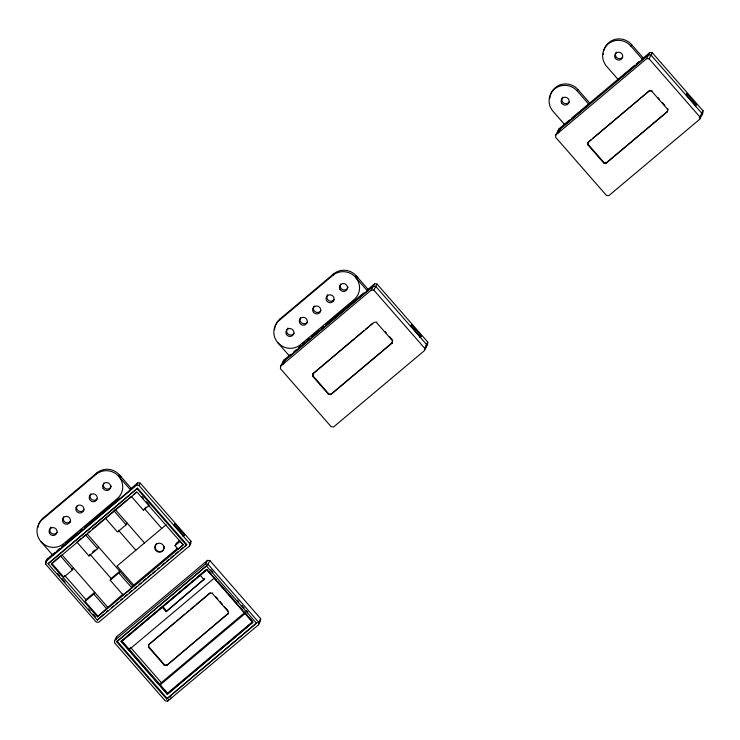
<?xml version="1.0" encoding="UTF-8"?>
<svg xmlns="http://www.w3.org/2000/svg" width="740" height="740" viewBox="0 0 740 740"><rect width="100%" height="100%" fill="white"/><g stroke="black" fill="none" stroke-linecap="round" stroke-linejoin="round"><path stroke-width="1.11" d="M120.99 476.958A16.178 15.734 27.4 0 0 96.783 472.962L43.216 517.982L42.476 519.406A16.178 15.734 27.4 0 0 40.987 541.708L52.725 555.139L130.481 489.797L131.221 488.372L137.76 482.868L140.193 483.081L190.939 541.162L190.772 543.548L189.542 545.935L98.698 622.285L96.265 622.072L45.529 563.991L45.686 561.605L46.925 559.218L55.232 552.225M46.814 560.809L46.925 559.218M114.709 640.415L114.543 642.801L165.288 700.882L167.721 701.095L258.556 624.754L260.48 621.045L260.637 618.649L209.901 560.578L207.468 560.365L116.633 636.705L114.709 640.415L205.544 564.074L207.468 560.365M116.467 639.092L116.633 636.705M166.704 665.436L228.216 613.469L166.704 665.436L164.271 665.223L148.481 647.149L148.648 644.762L175.149 622.22M148.481 647.149L148.888 644.281M189.542 545.935L189.699 543.548L190.939 541.162M227.976 613.941L228.383 611.074M258.556 624.754L258.723 622.359L260.637 618.649M289.553 356.097L290.293 354.673L283.753 360.177L280.589 366.272L280.432 368.659L331.178 426.74L333.601 426.952L424.446 350.603L427.6 344.507L427.766 342.121L377.021 284.04L374.588 283.827L368.048 289.331L367.308 290.755L289.553 356.097L277.815 342.666A16.178 15.734 27.4 0 1 279.304 320.364L280.044 318.94L333.611 273.92A16.178 15.734 27.4 0 1 357.818 277.916M283.587 362.563L283.753 360.177M392.182 343.027L392.589 340.169L392.182 343.027L330.919 394.522L328.486 394.309L312.687 376.235L312.854 373.848L354.238 338.8M312.687 376.235L313.094 373.367M424.446 350.603L424.603 348.216L427.766 342.121M426.37 346.894L426.527 344.507L375.781 286.426L373.349 286.214L282.514 362.563M569.569 119.954L558.987 128.853L555.823 134.948L555.666 137.335L606.412 195.416L608.844 195.628L699.679 119.288L702.843 113.183L703 110.797L652.255 52.716L649.822 52.503L641.552 59.459M558.885 130.444L558.987 128.853M667.415 111.703L667.822 108.845L667.415 111.703L606.153 163.198L603.72 162.985L587.93 144.911L588.337 142.052L590.964 139.842M587.93 144.911L588.337 142.052M699.679 119.288L699.837 116.892L703 110.797M701.603 115.579L701.76 113.183L651.015 55.111L648.582 54.899L557.747 131.239M76.867 506.058L76.683 506.641A4.042 3.931 27.4 0 0 77.2 509.638L77.58 510.147A4.042 3.931 27.4 0 0 84.055 509.703M45.529 563.991L46.352 562.4M48.072 563.76L137.547 488.15L186.776 544.501L186.406 545.213L97.301 620.101L48.072 563.76L137.547 488.15M52.725 555.139L53.465 553.714M42.476 519.406L96.043 474.386L96.783 472.962M51.319 564.037L136.965 492.054L183.169 544.927L97.514 616.92L51.319 564.037L60.477 555.907L72.594 569.782L63.825 577.145L51.708 563.279M72.594 569.782L73.501 568.033L71.743 569.504M76.895 542.115L89.013 555.981L89.919 554.232L111.12 578.504L110.214 580.252L123.09 594.988L131.729 587.726L132.636 585.988L177.526 548.248M89.013 555.981L97.652 548.719L98.55 546.971M45.686 561.605L136.521 485.255L137.76 482.868M136.521 485.255L138.954 485.468L140.193 483.081M85.035 601.416L85.942 599.668L94.711 592.305L93.804 594.054L85.035 601.416L97.911 616.152L97.514 616.92M105.404 518.157L117.521 532.023L126.151 524.762L127.058 523.014M128.723 498.547L131.313 496.374L143.43 510.239L146.067 507.039M110.214 580.252L118.853 572.991L119.76 571.243L111.12 578.504M97.301 620.101L103.85 614.2M97.911 616.152L123.136 593.97M116.652 641.784L206.996 565.452L116.652 641.784L166.639 698.995L256.983 622.664L166.639 698.995M121.073 641.423L206.478 569.458L252.673 622.331L167.277 694.305L121.073 641.423L206.728 569.439L252.932 622.312L167.277 694.305M177.988 549.284L175.065 545.602L176.259 543.308L179.709 540.404M180.135 541.458L183.279 544.714L178.1 549.071M184.565 534.817L183.955 536.01L174.103 524.743L174.723 523.55L184.565 534.817L183.011 536.13M130.092 648.018L129.333 649.47L214.128 578.208M283.18 364.089L285.104 360.38M279.304 320.364L332.871 275.345L333.611 273.92M166.065 611.684L204.518 578.884L166.065 611.684L162.282 607.355L162.726 606.495L166.509 610.833M205.544 564.074L207.977 564.287L209.901 560.578M164.271 665.223L166.953 664.955M245.273 612.147L161.366 682.668L160.238 684.842L245.023 613.58M148.648 644.762L209.91 593.267L212.593 592.999M280.589 366.272L371.425 289.923L374.588 283.827M371.425 289.923L373.857 290.136L377.021 284.04M167.721 701.095L168.683 699.245M170.311 698.921L171.273 697.062M328.486 394.309L331.159 394.041L392.431 342.555M330.919 394.522L331.159 394.041M312.854 373.848L374.116 322.353L376.799 322.094M421.273 336.016L420.653 337.209L410.811 325.933L411.431 324.749L421.273 336.016L419.719 337.32M577.246 91.011L577.977 89.586L589.725 103.017L588.985 104.451L564.796 124.773L553.058 111.342A16.178 15.734 27.4 0 1 554.547 89.041A16.178 15.734 27.4 0 1 577.246 91.011L588.985 104.451M558.423 132.774L560.337 129.065M630.804 46L631.544 44.567L643.282 58.007L642.542 59.431L618.353 79.763L606.615 66.323A16.178 15.734 27.4 0 1 608.104 44.03A16.178 15.734 27.4 0 1 630.804 46L642.542 59.431M555.823 134.948L646.668 58.608L649.822 52.503M646.668 58.608L649.1 58.812L652.255 52.716M603.72 162.985L606.402 162.726L667.665 111.231M606.153 163.198L606.402 162.726M588.087 142.524L649.6 90.558L592.712 138.371M649.359 91.029L652.033 90.77L650.414 90.632M70.67 520.96L70.3 521.46A4.042 3.931 27.4 0 1 64.186 521.404L63.816 520.895A4.042 3.931 27.4 0 1 63.76 516.76M307.498 321.918L307.128 322.418A4.042 3.931 27.4 0 1 301.014 322.363L300.644 321.854A4.042 3.931 27.4 0 1 300.588 317.719M56.998 550.745L59.653 548.516M61.42 547.027L64.066 544.807M65.832 543.317L78.209 532.92M79.975 531.44L82.621 529.211M84.388 527.722L119.732 498.02M293.826 351.704L296.481 349.474M298.248 347.994L300.893 345.765M302.66 344.276L305.315 342.046M307.082 340.567L309.736 338.337M311.503 336.848L319.449 330.17M321.216 328.68L323.87 326.46M325.637 324.971L363.627 293.04M571.336 118.474L634.643 65.268M636.372 63.816L638.962 61.633M77.756 541.384L81.215 538.48M82.936 537.027L85.525 534.854L97.652 548.719M88.125 532.671L89.845 531.218M92.445 529.045L126.993 500M133.903 494.191L136.502 492.017M92.509 552.059L95.099 549.876M143.43 510.239L149.48 505.161M355.986 337.329L363.858 330.706M365.615 329.235L368.233 327.025M369.991 325.554L372.618 323.352M166.075 524.799L117.013 566.045L133.672 585.109M175.065 545.602L180.246 541.245M106.495 611.971L108.262 610.491M111.786 607.522L113.553 606.041M116.199 603.822L117.965 602.332M120.611 600.112L122.378 598.623M125.023 596.403L126.79 594.923M129.435 592.694L132.081 590.474M134.726 588.245L136.493 586.765M139.138 584.535L140.905 583.055M143.551 580.826L146.196 578.606M147.963 577.126L150.608 574.897M152.375 573.417L155.021 571.188M157.666 568.968L159.433 567.488M162.079 565.258L164.724 563.038M166.491 561.549L169.136 559.329M170.903 557.84L173.549 555.62M175.306 554.14L177.961 551.91M180.606 549.691L183.252 547.461M185.019 545.981L186.776 544.501M122.063 641.154L207.283 569.523M176.897 620.74L184.778 614.126M186.526 612.655L189.153 610.445M190.901 608.974L194.407 606.032M196.156 604.562L210.16 592.796M167.508 693.158L252.729 621.535L248.945 617.206M649.1 58.812L699.837 116.892M658.045 97.652L659.553 99.373M662.559 102.814L664.816 105.404M651.783 91.242L667.582 109.317M588.171 144.439L603.97 162.513M373.857 290.136L424.603 348.216M368.048 289.331L356.301 275.891L355.57 277.315A16.178 15.734 27.4 0 1 354.072 299.617L300.514 344.637A16.178 15.734 27.4 0 1 277.815 342.666M367.308 290.755L355.57 277.315A16.178 15.734 27.4 0 0 332.871 275.345M385.068 331.557L386.576 333.278M389.582 336.719L391.839 339.309M376.549 322.566L392.339 340.641M312.937 375.763L328.726 393.837M207.977 564.287L258.723 622.359M138.954 485.468L189.699 543.548M210.78 569.791L213.055 572.39M237.29 600.131L238.807 601.861M241.832 605.329L244.107 607.929M246.383 610.528L247.891 612.267M206.626 566.165L256.614 623.376M137.178 488.863L186.406 545.213M208.8 571.262L211.076 573.861M213.342 576.46L216.376 579.929M217.893 581.659L236.828 603.331M239.853 606.8L242.128 609.399M244.394 611.999L247.428 615.467M141.904 496.494L143.421 498.224M146.455 501.692L148.722 504.291M131.221 488.372L119.473 474.932L118.742 476.357A16.178 15.734 27.4 0 1 117.244 498.658L63.686 543.678A16.178 15.734 27.4 0 1 40.987 541.708M130.481 489.797L118.742 476.357A16.178 15.734 27.4 0 0 96.043 474.386M144.337 508.491L161.755 528.434M200.29 575.405L204.074 579.744M215.599 596.449L217.856 599.03M220.113 601.611L222.361 604.192M224.618 606.772L227.624 610.213M212.343 593.48L228.133 611.554M114.941 509.148L144.485 542.957M114.034 510.896L126.151 524.762M118.419 530.275L135.846 550.218M87.191 533.975L132.636 585.988M118.853 572.991L131.729 587.726M148.731 646.677L164.521 664.742M62.142 555.028L107.587 607.041M93.804 594.054L106.68 608.789M130.462 647.297L161.366 682.668M64.732 575.396L85.942 599.668M121.684 640.72L167.888 693.593M121.258 641.081L167.453 693.954M117.022 641.071L167.009 698.283M57.526 573.445L59.801 576.044M62.077 578.643L65.102 582.112M88.578 608.983L90.095 610.722M93.129 614.191L95.395 616.79M57.276 532.217A4.042 3.931 27.4 0 1 51.763 533.466A4.042 3.931 27.4 0 1 50.366 528.009M50.727 527.518A4.042 3.931 27.4 0 1 51.171 527.084M97.449 498.455A4.042 3.931 27.4 0 1 97.088 498.954L96.644 499.389A4.042 3.931 27.4 0 1 90.261 494.801M90.539 494.255A4.042 3.931 27.4 0 1 90.9 493.756M110.473 487.697A4.042 3.931 27.4 0 1 105.062 488.28A4.042 3.931 27.4 0 1 103.924 482.998M111.305 486.06A4.042 3.931 27.4 0 1 110.843 487.198M37.907 527.49A16.178 15.734 27.4 0 1 38.138 526.27M38.462 525.076A16.178 15.734 27.4 0 1 43.216 517.982M163.54 549.7A4.625 4.496 27.4 0 1 156.686 550.43A4.625 4.496 27.4 0 1 156.686 543.632M164.225 546.314A4.625 4.496 27.4 0 1 164.067 548.654M294.104 333.176A4.042 3.931 27.4 0 1 288.591 334.425A4.042 3.931 27.4 0 1 287.194 328.976M287.555 328.477A4.042 3.931 27.4 0 1 287.999 328.042M274.605 329.679A16.178 15.734 27.4 0 1 274.966 327.228M275.289 326.035A16.178 15.734 27.4 0 1 280.044 318.94M347.3 288.656A4.042 3.931 27.4 0 1 341.889 289.238A4.042 3.931 27.4 0 1 340.752 283.957M348.133 287.018A4.042 3.931 27.4 0 1 347.671 288.156M334.276 299.413A4.042 3.931 27.4 0 1 333.916 299.913L333.472 300.348A4.042 3.931 27.4 0 1 327.089 295.76M327.367 295.214A4.042 3.931 27.4 0 1 327.728 294.714M320.882 310.661A4.042 3.931 27.4 0 1 314.407 311.105L314.028 310.596A4.042 3.931 27.4 0 1 313.51 307.6L313.695 307.017A4.042 3.931 27.4 0 1 314.343 305.962M549.838 98.355A16.178 15.734 27.4 0 1 550.199 95.904M550.523 94.711A16.178 15.734 27.4 0 1 577.977 89.586M569.337 101.852A4.042 3.931 27.4 0 1 563.566 102.925A4.042 3.931 27.4 0 1 562.798 97.153M603.368 54.584A16.178 15.734 27.4 0 1 603.396 53.345M603.757 50.894A16.178 15.734 27.4 0 1 631.544 44.567M622.534 57.331A4.042 3.931 27.4 0 1 616.873 57.72A4.042 3.931 27.4 0 1 616.355 52.133M76.127 507.483L75.942 508.075A4.042 3.931 27.4 0 0 76.46 511.072L76.84 511.571A4.042 3.931 27.4 0 0 83.315 511.137L83.602 510.582A4.042 3.931 27.4 0 0 82.889 506.493L82.436 506.049A4.042 3.931 27.4 0 0 76.127 507.483M312.955 308.441L312.77 309.033A4.042 3.931 27.4 0 0 313.288 312.03L313.668 312.53A4.042 3.931 27.4 0 0 320.143 312.095L320.429 311.54A4.042 3.931 27.4 0 0 319.717 307.452L319.264 307.007A4.042 3.931 27.4 0 0 312.955 308.441M686.665 93.425L686.045 94.609L695.896 105.885L696.507 104.692L686.665 93.425M69.93 522.385L69.56 522.884A4.042 3.931 27.4 0 1 63.446 522.829L63.076 522.32A4.042 3.931 27.4 0 1 63.825 517.251L64.325 516.89A4.042 3.931 27.4 0 1 69.93 522.385M306.758 323.343L306.388 323.843A4.042 3.931 27.4 0 1 300.274 323.787L299.904 323.278A4.042 3.931 27.4 0 1 300.653 318.209L301.152 317.849A4.042 3.931 27.4 0 1 306.758 323.343M96.348 500.379L95.904 500.813A4.042 3.931 27.4 0 1 90.234 500.323A4.042 3.931 27.4 0 1 90.604 494.746L91.113 494.385A4.042 3.931 27.4 0 1 96.348 500.379M333.176 301.337L332.732 301.772A4.042 3.931 27.4 0 1 327.062 301.282A4.042 3.931 27.4 0 1 327.432 295.704L327.94 295.343A4.042 3.931 27.4 0 1 333.176 301.337M49.571 533.392A4.042 3.931 27.4 0 0 56.536 533.642A4.042 3.931 27.4 0 0 53.132 527.583A4.042 3.931 27.4 0 0 49.571 533.392M103.138 488.382A4.042 3.931 27.4 0 0 110.103 488.622A4.042 3.931 27.4 0 0 106.699 482.573A4.042 3.931 27.4 0 0 103.138 488.382M155.289 549.598A4.625 4.496 27.4 0 0 163.235 550.292A4.625 4.496 27.4 0 0 159.71 543.188A4.625 4.496 27.4 0 0 155.289 549.598M286.399 334.351A4.042 3.931 27.4 0 0 293.364 334.6A4.042 3.931 27.4 0 0 289.96 328.542A4.042 3.931 27.4 0 0 286.399 334.351M339.965 289.34A4.042 3.931 27.4 0 0 346.93 289.581A4.042 3.931 27.4 0 0 343.526 283.531A4.042 3.931 27.4 0 0 339.965 289.34M561.641 103.036A4.042 3.931 27.4 0 0 568.607 103.276A4.042 3.931 27.4 0 0 565.203 97.218A4.042 3.931 27.4 0 0 561.641 103.036M615.199 58.016A4.042 3.931 27.4 0 0 622.164 58.266A4.042 3.931 27.4 0 0 618.76 52.207A4.042 3.931 27.4 0 0 615.199 58.016"/></g></svg>
